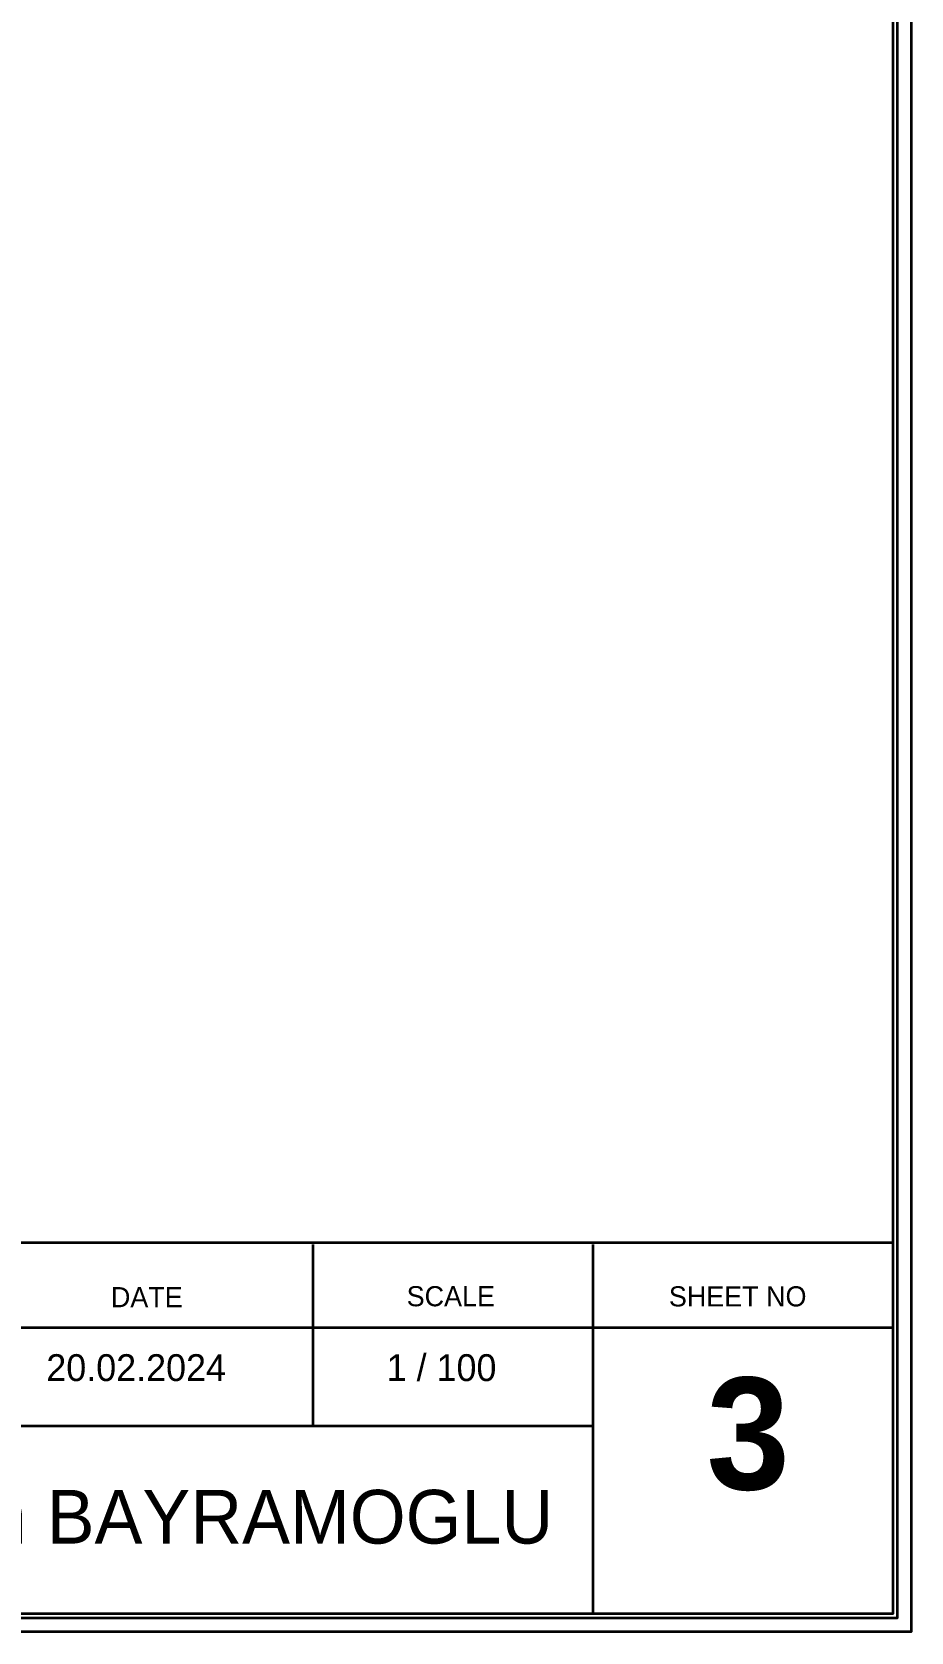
# Model space of a CAD drawing. Header units: centimetres. Extents: x -3207095 to 15275363, y -32656 to 4798027.
# Drawn here: x 681258 to 682578, y 4468302 to 4470705 of the extents above; entities that cross this region are included whole.
import ezdxf

# ---------------------------------------------------------------- set-up
doc = ezdxf.new("R2010")
doc.units = ezdxf.units.CM
for name, color, linetype, lineweight in [('DUVAR', 7, 'Continuous', 35), ('iç duvar', 7, 'Continuous', 50), ('YAZI', 7, 'Continuous', 15)]:
    doc.layers.add(name, color=color, linetype=linetype, lineweight=lineweight)
doc.layers.add('LOGO', color=7, linetype='Continuous')

msp = doc.modelspace()

# ---------------------------------------------------------------- linework, layer by layer
at = {"layer": 'DUVAR'}
for p, q in [((682551.14, 4468886.75), (675405.74, 4468886.75)), ((681679.95, 4468884.02), (681679.95, 4468611.41)), ((682100.68, 4468884.02), (682100.68, 4468329.52)), ((682552.22, 4468758.81), (680627.18, 4468758.81)), ((682100.68, 4468611.41), (680627.18, 4468611.41))]:
    msp.add_line(p, q, dxfattribs=at)
for points in [[(675378.44, 4473102.22), (682578.44, 4473102.22), (682578.44, 4468302.22), (675378.44, 4468302.22)], [(675399.44, 4473081.22), (682557.44, 4473081.22), (682557.44, 4468323.22), (675399.44, 4468323.22)], [(675405.74, 4473074.92), (682551.14, 4473074.92), (682551.14, 4468329.52), (675405.74, 4468329.52)]]:
    msp.add_lwpolyline(points, close=True, dxfattribs=at)
at = {"layer": 'iç duvar', "color": 7, "lineweight": 18}
msp.add_line((682578.44, 4473102.22), (682578.44, 4468302.22), dxfattribs=at)

# ---------------------------------------------------------------- texts
at = {"layer": 'LOGO', "insert": (682271.29, 4468684.38), "char_height": 168, "width": 566.904, "attachment_point": 1}
msp.add_mtext('{\\fGoudy Old Style|b1|i0|c0|p18;3}', dxfattribs=at)
at = {"layer": 'YAZI', "attachment_point": 1}
for s, insert, char_height, width in [('{\\fStylus BT|b0|i0|c0|p34;DATE}', (681376.58, 4468820.21), 30.24, 215.1793), ('{\\fStylus BT|b0|i0|c0|p34;SCALE}', (681820.83, 4468821.65), 30.24, 165.1095), ('{\\fStylus BT|b0|i0|c0|p34;SHEET NO}', (682214.72, 4468821.43), 30.24, 302.8012), ('{\\fStylus BT|b0|i0|c0|p34;20.02.2024}', (681279.55, 4468719.41), 40.32, 366.9007), ('{\\fStylus BT|b0|i0|c0|p34;1 / \\fStylus BT|b0|i0|c162|p34;1\\fStylus BT|b0|i0|c0|p34;00}', (681790.81, 4468719.41), 40.32, 316.1791), ('{\\fStylus BT|b0|i0|c0|p34;Abdurrahim BAYRAMOGLU}', (680692.7, 4468515.64), 80.64, 1568.7791)]:
    msp.add_mtext(s, dxfattribs=dict(at, insert=insert, char_height=char_height, width=width))

doc.saveas('drawing.dxf')
